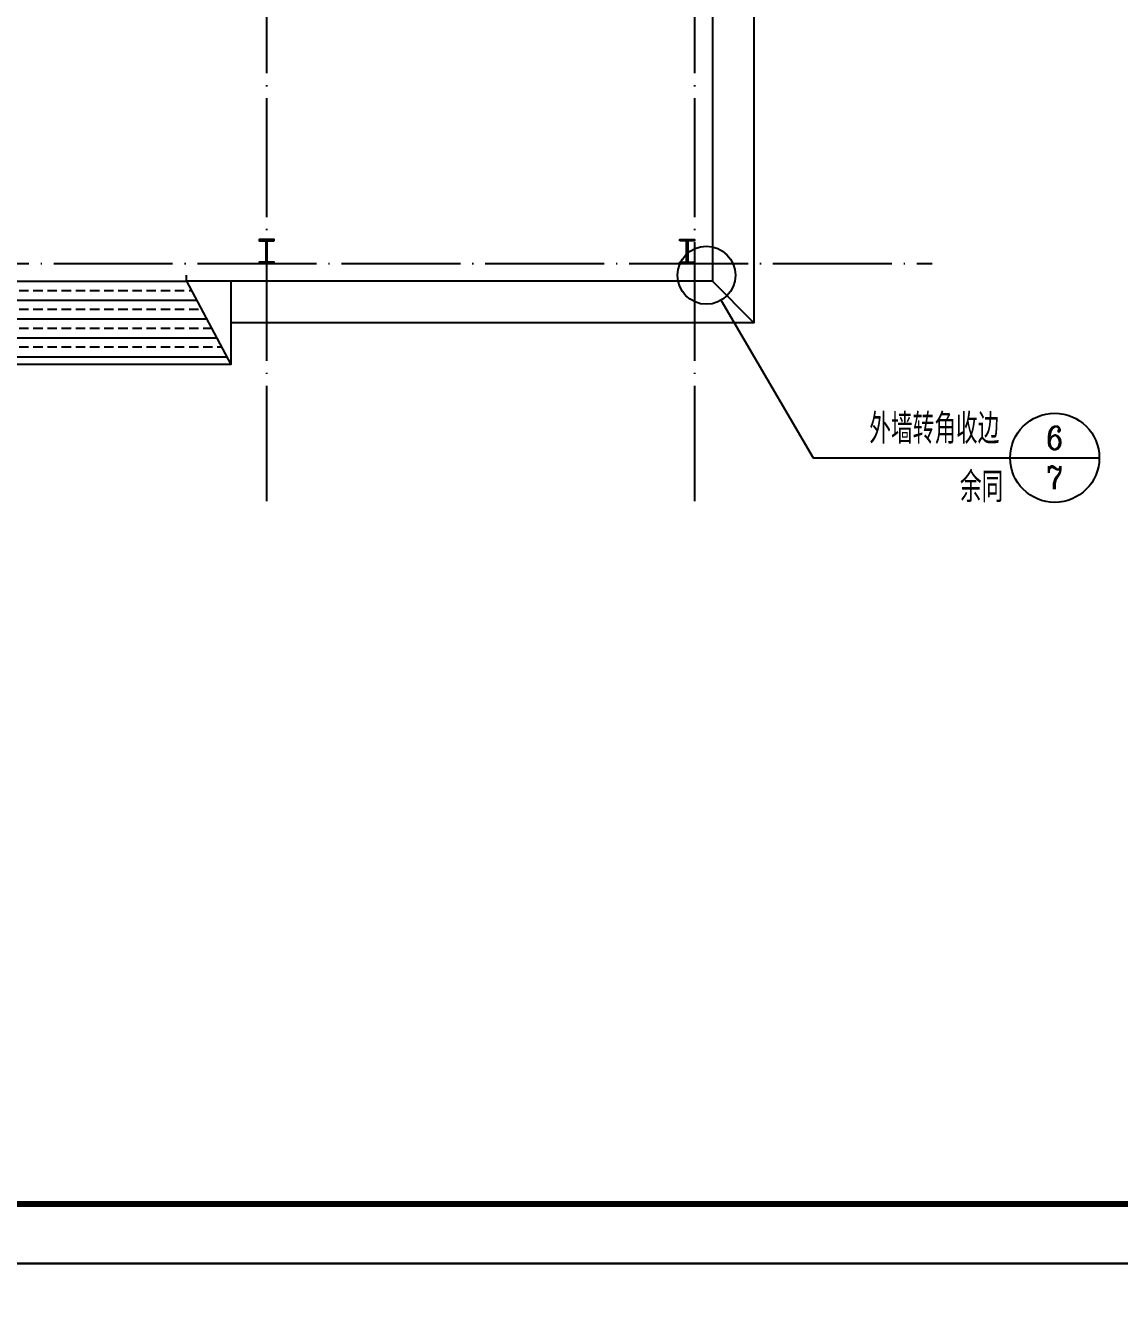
# Model space of a CAD drawing. Extents: x 39560 to 217760, y -140239 to 277665.
# Drawn here: x 110372 to 128783, y 138886 to 160200 of the extents above; entities that cross this region are included whole.
import ezdxf
from ezdxf.enums import TextEntityAlignment as Align

# ---------------------------------------------------------------- set-up
doc = ezdxf.new("R2010")
doc.units = 0
doc.header["$LTSCALE"] = 1000
doc.header["$MEASUREMENT"] = 0
doc.linetypes.add('DOTE', pattern=[2.42, 2, -0.2, 0.02, -0.2])
for name, color, linetype in [('COLUMN', 9, 'Continuous'), ('DIM_IDEN', 3, 'Continuous'), ('DOTE', 8, 'DOTE'), ('GROUND', 2, 'Continuous'), ('PUB_HATCH', 8, 'Continuous'), ('PUB_TEXT', 7, 'Continuous'), ('PUB_TITLE', 4, 'Continuous'), ('图框(锁住)', 7, 'Continuous')]:
    doc.layers.add(name, color=color, linetype=linetype)
doc.styles.add('_TCH_LABEL', font='COMPLEX', dxfattribs={"bigfont": 'GBCBIG'})

# ---------------------------------------------------------------- blocks, each defined once
blk = doc.blocks.new('EQWEWQEWQEQEQWEQWE')
at = {"layer": 'PUB_HATCH'}
h = blk.add_hatch(dxfattribs=at)
h.set_pattern_fill('ANSI33', color=256, scale=100, angle=135, style=0)
h.set_pattern_definition([(180, (-3000, 0), (-3e-14, -317.5), []), (180, (-3158.75, 158.75), (-3e-14, -317.5), [158.75, -79.375])])
h.paths.add_polyline_path([(-2192, 1500), (-2250, 1500), (-2250, 1400), (-3000, 0), (-1326, 0)])
h.paths.add_polyline_path([(-2, 1500), (-2192, 1500), (-1326, 0), (-668, 0, 0.188853)])
h.paths.add_polyline_path([(2, 1500), (-2, 1500, -0.188853), (-668, 0), (668, 0, -0.188853)])
h.paths.add_polyline_path([(2192, 1500), (2, 1500, 0.188853), (668, 0), (1326, 0)])
h.paths.add_polyline_path([(2250, 1400), (2250, 1500), (2192, 1500), (1326, 0), (3000, 0)])
at = {"layer": 'GROUND'}
for points in [[(3000, 1400), (3000, 0), (-3000, 0), (-3000, 1400)], [(-2250, 1400), (-3000, 0)], [(2250, 1400), (3000, 0)]]:
    blk.add_lwpolyline(points, dxfattribs=at)
at = {"layer": '图框(锁住)', "color": 0}
for points in [[(-2250, 1400), (-2250, 1500)], [(2250, 1400), (2250, 1500)]]:
    blk.add_lwpolyline(points, dxfattribs=at)
blk = doc.blocks.new('QWEWEQWEWQEW')
at = {"layer": 'DIM_IDEN'}
for p, q in [((-4275, 3534), (-2209, 0)), ((-2209, 0), (2209, 0)), ((2209, 0), (4209, 0))]:
    blk.add_line(p, q, dxfattribs=at)
for centre, radius in [((-4604, 4096), 650), ((3209, 0), 1000)]:
    blk.add_circle(centre, radius, dxfattribs=at)
at = {"layer": 'PUB_TEXT', "style": '_TCH_LABEL'}
for s, p in [('外墙转角收边', (-950, 315)), ('余同', (1083, -994))]:
    blk.add_text(s, height=675.2, dxfattribs=at).set_placement(p)
for s, height, width, p, p2 in [('6', 518, 1.097143, (3020, 186), (3398, 186)), ('7', 517, 1.109827, (3018, -703), (3400, -703))]:
    blk.add_text(s, height=height, dxfattribs=dict(at, width=width)).set_placement(p, p2, align=Align.FIT)

msp = doc.modelspace()

# ---------------------------------------------------------------- linework, layer by layer
at = {"layer": 'COLUMN', "color": 6}
for points in [[(114555.83, 156572.587), (114555.83, 156592.587), (114305.83, 156592.587), (114305.83, 156572.587), (114420.83, 156572.587), (114420.83, 156212.587), (114305.83, 156212.587), (114305.83, 156192.587), (114555.83, 156192.587), (114555.83, 156212.587), (114440.83, 156212.587), (114440.83, 156572.587)], [(121380.83, 156572.587), (121380.83, 156592.587), (121630.83, 156592.587), (121630.83, 156572.587), (121515.83, 156572.587), (121515.83, 156212.587), (121630.83, 156212.587), (121630.83, 156192.587), (121380.83, 156192.587), (121380.83, 156212.587), (121495.83, 156212.587), (121495.83, 156572.587)]]:
    msp.add_lwpolyline(points, close=True, dxfattribs=at)
at = {"layer": 'DOTE'}
for p, q in [((114430.83, 185592.587), (114430.83, 152192.587)), ((121630.83, 185592.587), (121630.83, 152192.587)), ((60030.83, 156192.587), (125630.83, 156192.587))]:
    msp.add_line(p, q, dxfattribs=at)
at = {"layer": 'PUB_TITLE', "color": 0}
for points in [[(39559.763, 139360.919), (144659.763, 139360.919), (144659.763, 198760.919), (39559.763, 198760.919)], [(39559.763, 79960.919), (144659.763, 79960.919), (144659.763, 139360.919), (39559.763, 139360.919)]]:
    msp.add_lwpolyline(points, close=True, dxfattribs=at)
at = {"layer": 'PUB_TITLE', "color": 0, "const_width": 100}
msp.add_lwpolyline([(42059.763, 140360.919), (143659.763, 140360.919), (143659.763, 197760.919), (42059.763, 197760.919)], close=True, dxfattribs=at)
at = {"layer": '图框(锁住)', "color": 0}
for points in [[(113830.83, 182592.587), (122630.83, 182592.587), (122630.83, 155192.587), (113830.83, 155192.587)], [(113080.83, 181892.587), (121930.83, 181892.587), (121930.83, 155892.587), (113080.83, 155892.587)], [(122630.83, 155192.587), (121930.83, 155892.587)]]:
    msp.add_lwpolyline(points, dxfattribs=at)

# ---------------------------------------------------------------- block references
at = {"xscale": 0.75, "yscale": 0.75, "zscale": 0.75}
msp.add_blockref('QWEWEQWEWQEW', (125283.638, 152920.857), dxfattribs=at)
at = {"layer": '图框(锁住)', "color": 0}
msp.add_blockref('EQWEWQEWQEQEQWEQWE', (110830.83, 154492.587), dxfattribs=at)

doc.saveas('drawing.dxf')
